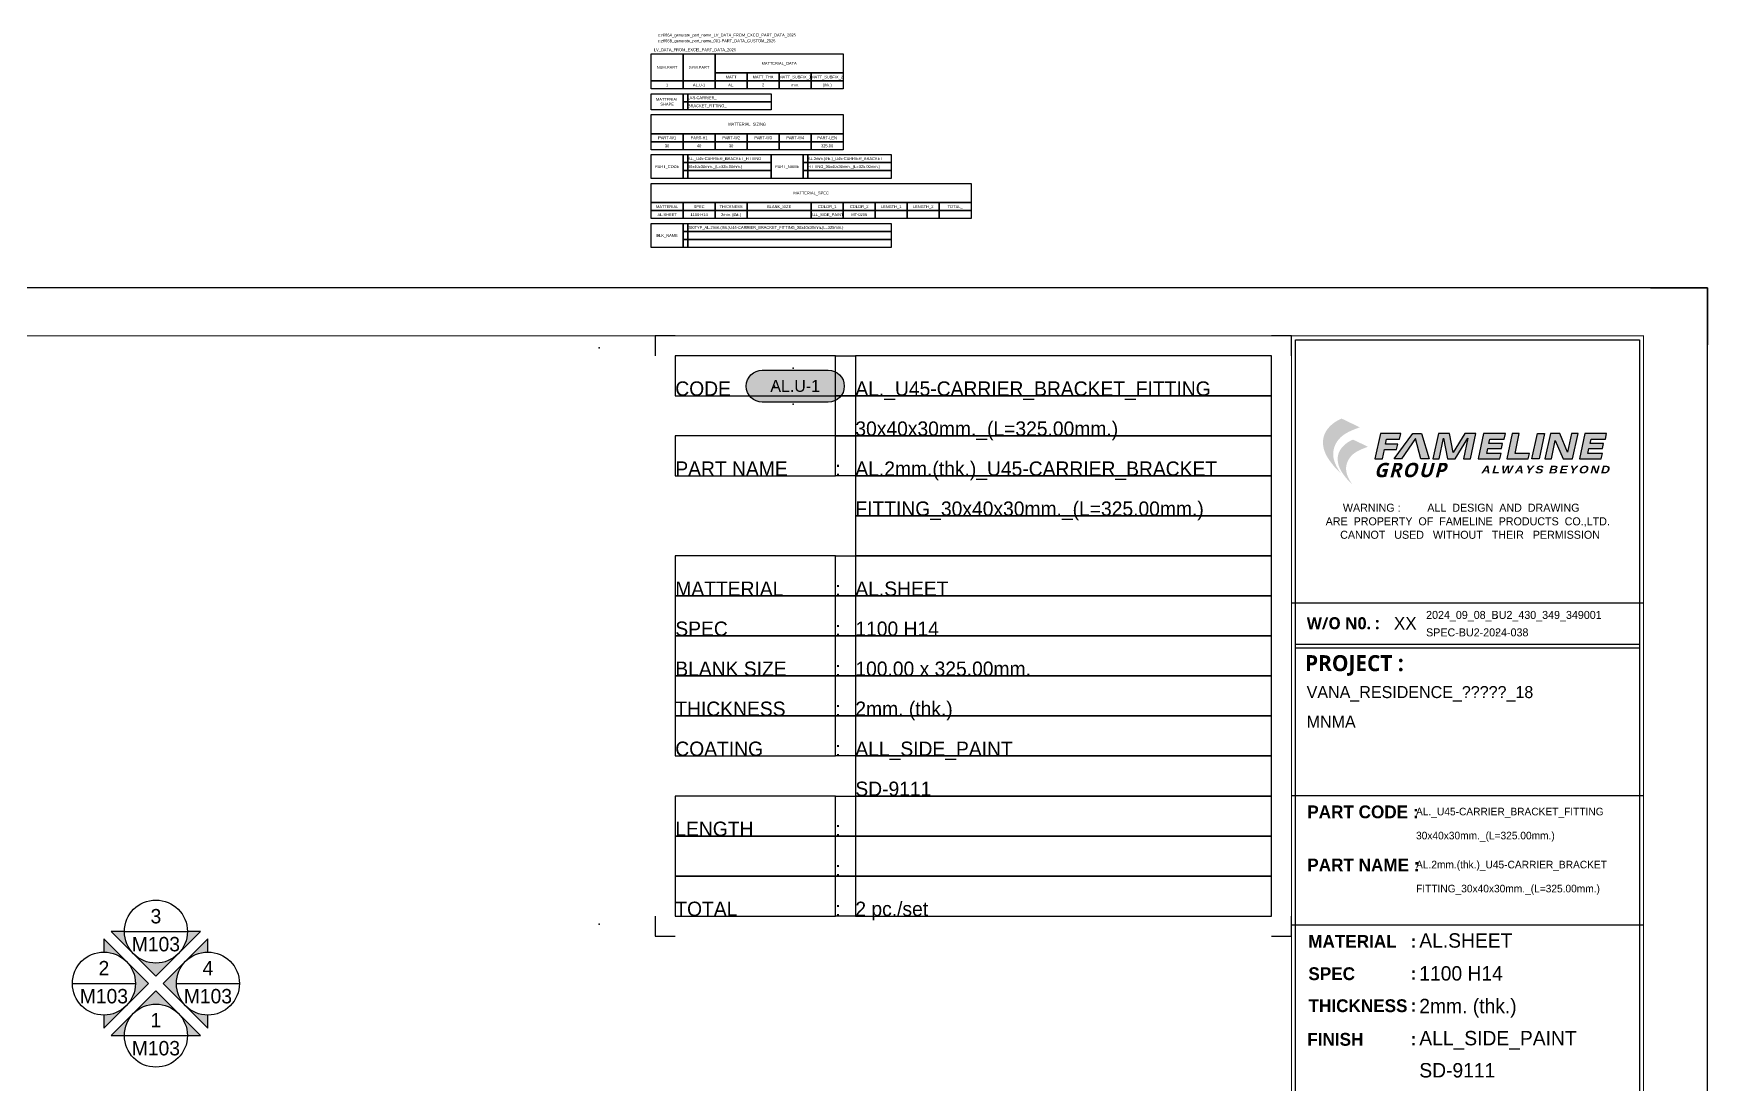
# Model space of a CAD drawing. Header units: millimetres. Extents: x -244126 to 368105, y -173968 to 259060.
# Drawn here: x 12946 to 13992, y 58725 to 59382 of the extents above; entities that cross this region are included whole.
import ezdxf
from ezdxf.enums import TextEntityAlignment as Align

# ---------------------------------------------------------------- set-up
doc = ezdxf.new("R2010")
doc.units = ezdxf.units.MM
doc.header["$MEASUREMENT"] = 0
for name, pattern in [('005_GG_TA_LINE', [13.75, 5, -1.25, 1.25, -1.25, 5]), ('BORDER2', [22.225, 6.35, -3.175, 6.35, -3.175, 0, -3.175]), ('TA_GL_000.00010', [0.000275, 0.0001, -2.5e-05, 2.5e-05, -2.5e-05, 0.0001])]:
    doc.linetypes.add(name, pattern=pattern)
for name, color, linetype in [('000 - H A T C H', 8, 'Continuous'), ('000 - L I N E 0.1', 1, 'Continuous'), ('000 - SYMBOL CON', 1, 'Continuous'), ('000 - T E X T', 4, 'Continuous'), ('000 - TITLEBLOCK', 4, 'Continuous'), ('002 - STRUCTURAL STEEL', 4, 'Continuous'), ('A04_TUBE SERIES', 7, 'Continuous'), ('T E X T', 4, 'Continuous')]:
    doc.layers.add(name, color=color, linetype=linetype)
doc.styles.add('Cetury Gothic', font='GOTHIC.TTF')
doc.styles.add('MtXpl_BrowalliaUPC', font='BrowalliaUPC.ttf')
doc.styles.add('MtXpl_Century_Gothic', font='GOTHICB.TTF')
doc.styles.add('MtXpl_Malgun_Gothic', font='malgunbd.ttf')
doc.styles.add('TA', font='Cordia New.ttf', dxfattribs={"height": 4.5})

# ---------------------------------------------------------------- blocks, each defined once
blk = doc.blocks.new('A$C829836ee')
for p in [(0, 3), (0, -3)]:
    blk.add_point(p)
blk = doc.blocks.new('*U4955')
at = {"layer": '000 - H A T C H'}
h = blk.add_hatch(color=250, dxfattribs=at)
h.dxf.hatch_style = 1
edge = h.paths.add_edge_path()
edge.add_arc((10.87, -3.8), 2, 90, 270, ccw=False)
edge.add_line((10.87, -1.8), (19.12, -1.8))
edge.add_arc((19.12, -3.8), 2, -90, 90, ccw=False)
edge.add_line((19.12, -5.8), (10.87, -5.8))
at = {"layer": '000 - SYMBOL CON', "color": 2}
blk.add_lwpolyline([(10.87, -5.8, -1), (10.87, -1.8), (19.12, -1.8, -1), (19.12, -5.8)], format="xyb", close=True, dxfattribs=at)
at = {"layer": 'A04_TUBE SERIES', "color": 3}
blk.add_point((12.41, -3.8), dxfattribs=at)
at = {"layer": 'Defpoints', "color": 250}
for points in [[(0, 2.5), (-2.5, 2.5), (-2.5, 0)], [(77, 0), (77, 2.5), (74.5, 2.5)], [(-2.5, -70), (-2.5, -72.5), (0, -72.5)], [(74.5, -72.5), (77, -72.5), (77, -70)]]:
    blk.add_lwpolyline(points, dxfattribs=at)
for points in [[(0, -5), (20, -5), (20, 0), (0, 0)], [(20, 0), (22.5, 0), (22.5, -5), (20, -5)], [(22.5, -5), (74.5, -5), (74.5, 0), (22.5, 0)], [(20, -5), (22.5, -5), (22.5, -10), (20, -10)], [(22.5, -10), (74.5, -10), (74.5, -5), (22.5, -5)], [(0, -15), (20, -15), (20, -10), (0, -10)], [(20, -10), (22.5, -10), (22.5, -15), (20, -15)], [(22.5, -15), (74.5, -15), (74.5, -10), (22.5, -10)], [(22.5, -20), (74.5, -20), (74.5, -15), (22.5, -15)], [(22.5, -25), (74.5, -25), (74.5, -20), (22.5, -20)], [(0, -30), (20, -30), (20, -25), (0, -25)], [(20, -25), (22.5, -25), (22.5, -30), (20, -30)], [(22.5, -30), (74.5, -30), (74.5, -25), (22.5, -25)], [(0, -35), (20, -35), (20, -30), (0, -30)], [(20, -30), (22.5, -30), (22.5, -35), (20, -35)], [(22.5, -35), (74.5, -35), (74.5, -30), (22.5, -30)], [(0, -40), (20, -40), (20, -35), (0, -35)], [(20, -35), (22.5, -35), (22.5, -40), (20, -40)], [(22.5, -40), (74.5, -40), (74.5, -35), (22.5, -35)], [(0, -45), (20, -45), (20, -40), (0, -40)], [(20, -40), (22.5, -40), (22.5, -45), (20, -45)], [(22.5, -45), (74.5, -45), (74.5, -40), (22.5, -40)], [(0, -50), (20, -50), (20, -45), (0, -45)], [(20, -45), (22.5, -45), (22.5, -50), (20, -50)], [(22.5, -50), (74.5, -50), (74.5, -45), (22.5, -45)], [(22.5, -55), (74.5, -55), (74.5, -50), (22.5, -50)], [(0, -60), (20, -60), (20, -55), (0, -55)], [(20, -55), (22.5, -55), (22.5, -60), (20, -60)], [(22.5, -60), (74.5, -60), (74.5, -55), (22.5, -55)], [(0, -65), (20, -65), (20, -60), (0, -60)], [(20, -60), (22.5, -60), (22.5, -65), (20, -65)], [(22.5, -65), (74.5, -65), (74.5, -60), (22.5, -60)], [(0, -70), (20, -70), (20, -65), (0, -65)], [(20, -65), (22.5, -65), (22.5, -70), (20, -70)], [(22.5, -70), (74.5, -70), (74.5, -65), (22.5, -65)]]:
    blk.add_lwpolyline(points, close=True, dxfattribs=at)
at = {"xscale": 0.7454636594928784, "yscale": 0.7454636594928784, "zscale": 0.7454636594928784}
blk.add_blockref('A$C829836ee', (14.71, -3.8), dxfattribs=at)
at = {"layer": '000 - T E X T', "linetype": 'BORDER2', "style": 'TA'}
for s, p in [('CODE', (0, -5)), ('PART NAME', (0, -15)), (':', (20, -15)), ('MATTERIAL', (0, -30)), (':', (20, -30)), ('SPEC', (0, -35)), (':', (20, -35)), ('BLANK SIZE', (0, -40)), (':', (20, -40)), ('THICKNESS', (0, -45)), (':', (20, -45)), ('COATING', (0, -50)), (':', (20, -50)), ('LENGTH', (0, -60)), (':', (20, -60)), (':', (20, -65)), ('TOTAL', (0, -70)), (':', (20, -70))]:
    blk.add_text(s, height=1.8, dxfattribs=at).set_placement(p)
at = {"layer": '000 - T E X T', "style": 'TA', "flags": 1}
blk.add_attdef('BLK_NAME', (1.99, 0.93), '', height=1.8, dxfattribs=at)
at = {"layer": '000 - T E X T', "style": 'MtXpl_BrowalliaUPC'}
blk.add_attdef('NO.CODE', text='', height=1.49, dxfattribs=at).set_placement((14.98, -3.76), align=Align.MIDDLE_CENTER)
at = {"layer": '000 - T E X T', "style": 'TA'}
for tag, p in [('CODE_VALUE_1', (22.5, -5)), ('CODE_VALUE_2', (22.5, -10)), ('PART_NAME_VALUE_1', (22.5, -15)), ('PART_NAME_VALUE_2', (22.5, -20)), ('PART_NAME_VALUE_3', (22.5, -25)), ('MATTERIAL_VALUE_1', (22.5, -30)), ('SPEC_VALUE', (22.5, -35)), ('BLANK_SIZE_VALUE', (22.5, -40)), ('THICKNESS_VALUE', (22.5, -45)), ('COATING_VALUE_1', (22.5, -50)), ('COATING_VALUE_2', (22.5, -55)), ('LENGTH_VALUE_1', (22.5, -60)), ('LENGTH_VALUE_2', (22.5, -65)), ('TOTAL_VALUE', (22.5, -70))]:
    blk.add_attdef(tag, p, '', height=1.8, dxfattribs=at)
blk = doc.blocks.new('A$Cfd196da9')
at = {"color": 0, "linetype": 'ByBlock', "const_width": 0.1}
blk.add_lwpolyline([(-143.5, -98), (96.5, -98), (96.5, 99), (-143.5, 99)], close=True, dxfattribs=at)
blk = doc.blocks.new('NEW LOGO FAMELINE')
h = blk.add_hatch(color=3)
h.dxf.hatch_style = 1
h.set_gradient(color1=(51, 51, 51), color2=(132, 132, 132), tint=1, name='INVHEMISPHERICAL')
edge = h.paths.add_edge_path()
edge.add_spline(control_points=[(167, -151.3), (166.2, -150.2), (164.6, -148), (161.9, -143.2), (159.3, -137.4), (158.4, -130.6), (159.4, -124.4), (161.9, -118.6), (166.8, -112.3), (175.3, -106.8), (182.7, -104.2), (186.7, -102.7)], knot_values=[0, 0, 0, 0, 3.999368, 8.221458, 16.423435, 22.935826, 28.683381, 35.030362, 41.70231, 52.106571, 65.045306, 65.045306, 65.045306, 65.045306], degree=3, periodic=0)
edge.add_line((186.7, -102.7), (167.5, -93.5))
edge.add_spline(control_points=[(167.5, -93.5), (165.3, -94.5), (160.7, -96.8), (154.8, -101.7), (150.3, -107.6), (148, -114.3), (147.8, -121.1), (149.6, -128.8), (153.3, -135.6), (157.9, -141.6), (162.1, -146.7), (165.3, -149.7), (167, -151.3)], knot_values=[0, 0, 0, 0, 7.114643, 15.455222, 22.761373, 29.246418, 36.248595, 42.954952, 52.716962, 59.173886, 65.493194, 72.469008, 72.469008, 72.469008, 72.469008], degree=3, periodic=0)
edge = h.paths.add_edge_path(flags=16)
edge.add_spline(control_points=[(174.4, -106.3), (174.1, -106.2), (172.5, -105.6), (168.6, -105.4), (162.7, -105.8), (156.2, -106.9), (152.6, -109.1), (151, -110.1)], knot_values=[0, 0, 0, 0, 1.056476, 5.025479, 11.599149, 18.811417, 24.352285, 24.352285, 24.352285, 24.352285], degree=3, periodic=0)
edge.add_spline(control_points=[(151, -110.1), (151.1, -109.8), (151.2, -109.5), (151.8, -108.3), (152.4, -107.3), (153.9, -105.1), (154.9, -104), (157.1, -101.7), (158.4, -100.5), (160.4, -99), (161.1, -98.5), (162.6, -97.6), (163.3, -97.1), (164.9, -96.2), (165.8, -95.8), (167, -95.2), (167.2, -95.1), (167.5, -95)], knot_values=[0.636744, 0.636744, 0.636744, 0.636744, 1.528083, 1.528083, 5.150301, 5.150301, 9.845601, 9.845601, 15.15015, 15.15015, 17.802424, 17.802424, 20.454698, 20.454698, 23.491903, 23.491903, 24.373762, 24.373762, 24.373762, 24.373762], degree=3, periodic=0)
edge.add_line((167.5, -95), (183.3, -102.6))
edge.add_spline(control_points=[(183.3, -102.6), (182.4, -102.9), (181.5, -103.2), (178.6, -104.4), (176.5, -105.2), (174.4, -106.3)], knot_values=[3.151221, 3.151221, 3.151221, 3.151221, 5.963358, 5.963358, 12.618488, 12.618488, 12.618488, 12.618488], degree=3, periodic=0)
h = blk.add_hatch(color=253)
h.dxf.hatch_style = 1
edge = h.paths.add_edge_path()
edge.add_spline(control_points=[(167.5, -95), (167.2, -95.1), (167, -95.2), (165.8, -95.8), (164.9, -96.2), (163.3, -97.1), (162.6, -97.6), (161.1, -98.5), (160.4, -99), (158.4, -100.5), (157.1, -101.7), (154.9, -104), (153.9, -105.1), (152.4, -107.3), (151.8, -108.3), (151.2, -109.5), (151.1, -109.8), (151, -110.1)], knot_values=[0.636744, 0.636744, 0.636744, 0.636744, 1.518603, 1.518603, 4.555808, 4.555808, 7.208082, 7.208082, 9.860357, 9.860357, 15.164905, 15.164905, 19.860205, 19.860205, 23.482423, 23.482423, 24.373762, 24.373762, 24.373762, 24.373762], degree=3, periodic=0)
edge.add_spline(control_points=[(151, -110.1), (152.6, -109.1), (156.2, -106.9), (162.7, -105.8), (168.6, -105.4), (172.5, -105.6), (174.1, -106.2), (174.4, -106.3)], knot_values=[0, 0, 0, 0, 5.540868, 12.753135, 19.326806, 23.295809, 24.352285, 24.352285, 24.352285, 24.352285], degree=3, periodic=0)
edge.add_spline(control_points=[(174.4, -106.3), (176.5, -105.2), (178.6, -104.4), (181.5, -103.2), (182.4, -102.9), (183.3, -102.6)], knot_values=[3.151221, 3.151221, 3.151221, 3.151221, 9.806351, 9.806351, 12.618488, 12.618488, 12.618488, 12.618488], degree=3, periodic=0)
edge.add_line((183.3, -102.6), (167.5, -95))
edge = h.paths.add_edge_path()
edge.add_spline(control_points=[(179.5, -116.8), (179.3, -116.9), (179.1, -117), (178.1, -117.4), (177.4, -117.8), (176, -118.5), (175.4, -118.9), (174.3, -119.6), (173.7, -120), (172, -121.3), (171, -122.3), (169.1, -124.2), (168.3, -125.1), (167.1, -126.9), (166.6, -127.7), (166.1, -128.8), (166, -129), (165.9, -129.2)], knot_values=[0.636744, 0.636744, 0.636744, 0.636744, 1.518603, 1.518603, 4.555808, 4.555808, 7.208082, 7.208082, 9.860357, 9.860357, 15.164905, 15.164905, 19.860205, 19.860205, 23.482423, 23.482423, 24.373762, 24.373762, 24.373762, 24.373762], degree=3, periodic=0)
edge.add_spline(control_points=[(165.9, -129.2), (166.3, -129), (166.6, -128.7), (167, -128.5)], knot_values=[0, 0, 0, 0, 1.522018, 1.522018, 1.522018, 1.522018], degree=3, periodic=0)
edge.add_spline(control_points=[(167, -128.5), (167.7, -128.1), (168.5, -127.7), (169.2, -127.3)], knot_values=[1.522018, 1.522018, 1.522018, 1.522018, 4.566053, 4.566053, 4.566053, 4.566053], degree=3, periodic=0)
edge.add_spline(control_points=[(169.2, -127.3), (169.5, -127.2), (170.2, -126.9), (171, -126.6), (171.6, -126.5)], knot_values=[4.566053, 4.566053, 4.566053, 4.566053, 5.540868, 7.610089, 7.610089, 7.610089, 7.610089], degree=3, periodic=0)
edge.add_spline(control_points=[(171.6, -126.5), (172.4, -126.3), (173.2, -126.1), (174, -126)], knot_values=[7.610089, 7.610089, 7.610089, 7.610089, 10.654125, 10.654125, 10.654125, 10.654125], degree=3, periodic=0)
edge.add_spline(control_points=[(174, -126), (174.6, -125.9), (175.8, -125.7), (177.1, -125.6), (177.8, -125.5)], knot_values=[10.654125, 10.654125, 10.654125, 10.654125, 12.753135, 15.220178, 15.220178, 15.220178, 15.220178], degree=3, periodic=0)
edge.add_spline(control_points=[(177.8, -125.5), (178.9, -125.5), (180.1, -125.4), (181.4, -125.4), (181.5, -125.4)], knot_values=[15.220178, 15.220178, 15.220178, 15.220178, 19.326806, 19.786231, 19.786231, 19.786231, 19.786231], degree=3, periodic=0)
edge.add_spline(control_points=[(181.5, -125.4), (182.1, -125.5), (182.8, -125.5), (183.4, -125.6)], knot_values=[19.786231, 19.786231, 19.786231, 19.786231, 22.069258, 22.069258, 22.069258, 22.069258], degree=3, periodic=0)
edge.add_spline(control_points=[(183.4, -125.6), (183.7, -125.6), (184.1, -125.7), (184.5, -125.8), (184.6, -125.9)], knot_values=[22.069258, 22.069258, 22.069258, 22.069258, 23.295809, 23.591276, 23.591276, 23.591276, 23.591276], degree=3, periodic=0)
edge.add_spline(control_points=[(184.6, -125.9), (184.8, -125.9), (185, -126), (185.2, -126.1)], knot_values=[23.591276, 23.591276, 23.591276, 23.591276, 24.352285, 24.352285, 24.352285, 24.352285], degree=3, periodic=0)
edge.add_spline(control_points=[(185.2, -126.1), (186.9, -125.2), (188.6, -124.5), (191, -123.5), (191.8, -123.3), (192.5, -123)], knot_values=[3.151221, 3.151221, 3.151221, 3.151221, 9.806351, 9.806351, 12.618488, 12.618488, 12.618488, 12.618488], degree=3, periodic=0)
edge.add_line((192.5, -123), (179.5, -116.8))
h = blk.add_hatch(color=3)
h.dxf.hatch_style = 1
h.set_gradient(color1=(51, 51, 51), color2=(132, 132, 132), tint=1, name='INVHEMISPHERICAL')
edge = h.paths.add_edge_path()
edge.add_spline(control_points=[(179.1, -163.1), (178.5, -162.2), (177.2, -160.4), (174.9, -156.5), (172.8, -151.7), (172, -146), (172.8, -140.9), (174.9, -136.2), (178.9, -131), (185.9, -126.5), (192, -124.3), (195.3, -123.1)], knot_values=[0, 0, 0, 0, 3.28902, 6.761203, 13.506384, 18.862075, 23.588778, 28.808439, 34.295348, 42.851654, 53.492273, 53.492273, 53.492273, 53.492273], degree=3, periodic=0)
edge.add_line((195.3, -123.1), (179.5, -115.6))
edge.add_spline(control_points=[(179.5, -115.6), (177.7, -116.4), (173.9, -118.3), (169.1, -122.3), (165.3, -127.2), (163.4, -132.7), (163.3, -138.3), (164.8, -144.6), (167.9, -150.2), (171.6, -155.1), (175.1, -159.3), (177.7, -161.8), (179.1, -163.1)], knot_values=[0, 0, 0, 0, 5.850974, 12.71014, 18.718608, 24.051811, 29.810295, 35.325501, 43.35363, 48.663707, 53.86061, 59.597414, 59.597414, 59.597414, 59.597414], degree=3, periodic=0)
edge = h.paths.add_edge_path(flags=16)
edge.add_spline(control_points=[(171.6, -126.5), (171, -126.6), (170.2, -126.9), (169.5, -127.2), (169.2, -127.3)], knot_values=[4.566053, 4.566053, 4.566053, 4.566053, 6.635274, 7.610089, 7.610089, 7.610089, 7.610089], degree=3, periodic=0)
edge.add_spline(control_points=[(169.2, -127.3), (168.5, -127.7), (167.7, -128.1), (167, -128.5)], knot_values=[1.522018, 1.522018, 1.522018, 1.522018, 4.566053, 4.566053, 4.566053, 4.566053], degree=3, periodic=0)
edge.add_spline(control_points=[(167, -128.5), (166.6, -128.7), (166.3, -129), (165.9, -129.2)], knot_values=[0, 0, 0, 0, 1.522018, 1.522018, 1.522018, 1.522018], degree=3, periodic=0)
edge.add_spline(control_points=[(165.9, -129.2), (166, -129), (166.1, -128.8), (166.6, -127.7), (167.1, -126.9), (168.3, -125.1), (169.1, -124.2), (171, -122.3), (172, -121.3), (173.7, -120), (174.3, -119.6), (175.4, -118.9), (176, -118.5), (177.4, -117.8), (178.1, -117.4), (179.1, -117), (179.3, -116.9), (179.5, -116.8)], knot_values=[0.636744, 0.636744, 0.636744, 0.636744, 1.528083, 1.528083, 5.150301, 5.150301, 9.845601, 9.845601, 15.15015, 15.15015, 17.802424, 17.802424, 20.454698, 20.454698, 23.491903, 23.491903, 24.373762, 24.373762, 24.373762, 24.373762], degree=3, periodic=0)
edge.add_line((179.5, -116.8), (192.5, -123))
edge.add_spline(control_points=[(192.5, -123), (191.8, -123.3), (191, -123.5), (188.6, -124.5), (186.9, -125.2), (185.2, -126.1)], knot_values=[3.151221, 3.151221, 3.151221, 3.151221, 5.963358, 5.963358, 12.618488, 12.618488, 12.618488, 12.618488], degree=3, periodic=0)
edge.add_spline(control_points=[(185.2, -126.1), (185, -126), (184.8, -125.9), (184.6, -125.9)], knot_values=[23.591276, 23.591276, 23.591276, 23.591276, 24.352285, 24.352285, 24.352285, 24.352285], degree=3, periodic=0)
edge.add_spline(control_points=[(184.6, -125.9), (184.5, -125.8), (184.1, -125.7), (183.7, -125.6), (183.4, -125.6)], knot_values=[22.069258, 22.069258, 22.069258, 22.069258, 22.364725, 23.591276, 23.591276, 23.591276, 23.591276], degree=3, periodic=0)
edge.add_spline(control_points=[(183.4, -125.6), (182.8, -125.5), (182.1, -125.5), (181.5, -125.4)], knot_values=[19.786231, 19.786231, 19.786231, 19.786231, 22.069258, 22.069258, 22.069258, 22.069258], degree=3, periodic=0)
edge.add_spline(control_points=[(181.5, -125.4), (181.4, -125.4), (180.1, -125.4), (178.9, -125.5), (177.8, -125.5)], knot_values=[15.220178, 15.220178, 15.220178, 15.220178, 15.679604, 19.786231, 19.786231, 19.786231, 19.786231], degree=3, periodic=0)
edge.add_spline(control_points=[(177.8, -125.5), (177.1, -125.6), (175.8, -125.7), (174.6, -125.9), (174, -126)], knot_values=[10.654125, 10.654125, 10.654125, 10.654125, 13.121167, 15.220178, 15.220178, 15.220178, 15.220178], degree=3, periodic=0)
edge.add_spline(control_points=[(174, -126), (173.2, -126.1), (172.4, -126.3), (171.6, -126.5)], knot_values=[7.610089, 7.610089, 7.610089, 7.610089, 10.654125, 10.654125, 10.654125, 10.654125], degree=3, periodic=0)
blk = doc.blocks.new('*U1676')
h = blk.add_hatch(color=3)
h.dxf.hatch_style = 1
h.paths.add_polyline_path([(1277.2, 943.1), (1281.8, 943.1), (1283.1, 949), (1290.7, 949), (1291.4, 952.2), (1283.8, 952.2), (1284.5, 955.5), (1292.6, 955.5), (1293.3, 958.9), (1280.6, 958.9)])
h.paths.add_polyline_path([(1289.1, 943.1), (1293.7, 943.1), (1302.6, 955.9), (1305.9, 943.1), (1311.1, 943.1), (1306.2, 958.9), (1300.9, 958.9)])
h.paths.add_polyline_path([(1320.1, 956), (1322.6, 943.1), (1327.3, 943.1), (1335.3, 956), (1332.6, 943.1), (1336.8, 943.1), (1340.2, 958.9), (1333.4, 958.9), (1326, 947.1), (1323.8, 958.9), (1316.8, 958.9), (1313.4, 943.1), (1317.3, 943.1)])
h.paths.add_polyline_path([(1341.7, 943.1), (1355.3, 943.1), (1356, 946.5), (1347, 946.5), (1347.7, 949.6), (1356.2, 949.6), (1356.8, 952.7), (1348.3, 952.7), (1349, 955.5), (1358, 955.5), (1358.7, 958.9), (1345, 958.9)])
h.paths.add_polyline_path([(1359.6, 943.1), (1372.9, 943.1), (1373.7, 946.5), (1364.7, 946.5), (1367.4, 958.9), (1362.9, 958.9)])
h.paths.add_polyline_path([(1375.3, 943.1), (1379.8, 943.1), (1383.1, 958.9), (1378.7, 958.9)])
h.paths.add_polyline_path([(1383.4, 943.1), (1387.5, 943.1), (1389.9, 954.5), (1394.7, 943.1), (1400.7, 943.1), (1404.1, 958.9), (1400.1, 958.9), (1397.6, 947.3), (1392.8, 958.9), (1386.8, 958.9)])
h.paths.add_polyline_path([(1404.9, 943.1), (1418.6, 943.1), (1419.3, 946.5), (1410.3, 946.5), (1410.9, 949.6), (1419.4, 949.6), (1420.1, 952.7), (1411.6, 952.7), (1412.2, 955.5), (1421.2, 955.5), (1421.9, 958.9), (1408.3, 958.9)])
at = {"color": 3, "linetype": 'Continuous'}
for p, q in [((1225, 853.2), (1445, 853.2)), ((1225, 732.9), (1445, 732.9)), ((1445, 651.8), (1225, 651.8)), ((1445, 651.8), (1225, 651.8))]:
    blk.add_line(p, q, dxfattribs=at)
at = {"color": 3}
for points in [[(1293.3, 958.9), (1280.6, 958.9), (1277.2, 943.1), (1281.8, 943.1), (1283.1, 949), (1290.7, 949), (1291.4, 952.2), (1283.8, 952.2), (1284.5, 955.5), (1292.6, 955.5), (1293.3, 958.9)], [(1289.1, 943.1), (1300.9, 958.9), (1306.2, 958.9), (1311.1, 943.1), (1305.9, 943.1), (1302.6, 955.9), (1293.7, 943.1), (1289.1, 943.1)], [(1313.4, 943.1), (1317.3, 943.1), (1320.1, 956), (1322.6, 943.1), (1327.3, 943.1), (1335.3, 956), (1332.6, 943.1), (1336.8, 943.1), (1340.2, 958.9), (1333.4, 958.9), (1326, 947.1), (1323.8, 958.9), (1316.8, 958.9), (1313.4, 943.1)], [(1367.4, 958.9), (1362.9, 958.9), (1359.6, 943.1), (1372.9, 943.1), (1373.7, 946.5), (1364.7, 946.5), (1367.4, 958.9)], [(1378.7, 958.9), (1383.1, 958.9), (1379.8, 943.1), (1375.3, 943.1), (1378.7, 958.9)], [(1383.4, 943.1), (1387.5, 943.1), (1389.9, 954.5), (1394.7, 943.1), (1400.7, 943.1), (1404.1, 958.9), (1400.1, 958.9), (1397.6, 947.3), (1392.8, 958.9), (1386.8, 958.9), (1383.4, 943.1)]]:
    blk.add_lwpolyline(points, dxfattribs=at)
for points in [[(1349, 955.5), (1358, 955.5), (1358.7, 958.9), (1345, 958.9), (1341.7, 943.1), (1355.3, 943.1), (1356, 946.5), (1347, 946.5), (1347.7, 949.6), (1356.2, 949.6), (1356.8, 952.7), (1348.3, 952.7)], [(1412.2, 955.5), (1421.2, 955.5), (1421.9, 958.9), (1408.3, 958.9), (1404.9, 943.1), (1418.6, 943.1), (1419.3, 946.5), (1410.3, 946.5), (1410.9, 949.6), (1419.4, 949.6), (1420.1, 952.7), (1411.6, 952.7)]]:
    blk.add_lwpolyline(points, close=True, dxfattribs=at)
at = {"color": 3, "linetype": 'Continuous'}
blk.add_lwpolyline([(1442.5, 827.4), (1442.5, 824.9), (1227.5, 824.9), (1227.5, 827.4)], close=True, dxfattribs=at)
for p in [(792.5, 1012.5), (1353.3, 844), (1353.3, 834.7), (792.5, 652.5)]:
    blk.add_point(p)
at = {"layer": '000 - L I N E 0.1', "color": 21, "linetype": 'Continuous'}
blk.add_lwpolyline([(1449.4, 1050), (1485, 1050), (1485, 1014.4)], dxfattribs=at)
at = {"layer": '000 - T E X T', "color": 3, "const_width": 0.5}
blk.add_lwpolyline([(1445, 35), (1225, 35), (1225, 1020), (1445, 1020)], close=True, dxfattribs=at)
at = {"layer": '000 - T E X T', "color": 3}
blk.add_lwpolyline([(1442.5, 37.5), (1227.5, 37.5), (1227.5, 1017.5), (1442.5, 1017.5)], close=True, dxfattribs=at)
at = {"layer": '000 - TITLEBLOCK', "color": 250}
blk.add_lwpolyline([(0, 0), (1485, 0), (1485, 1050), (0, 1050)], close=True, dxfattribs=at)
at = {"color": 3, "xscale": 0.594778572591873, "yscale": 0.594778572591873, "zscale": 0.594778572591873}
blk.add_blockref('NEW LOGO FAMELINE', (1156.7, 1023.9), dxfattribs=at)
at = {"layer": '000 - T E X T', "color": 3, "xscale": 5, "yscale": 5, "zscale": 5}
blk.add_blockref('A$Cfd196da9', (742.5, 525), dxfattribs=at)
at = {"color": 2, "attachment_point": 1, "style": 'Cetury Gothic'}
for s, width, insert, char_height in [('{\\f@Meiryo UI|b1|i1|c0|p34;\\T1.1;GROUP}', 56.298, (1276.6, 940.6), 8.922), ('{\\fArial Black|b0|i1|c0|p34;\\T1.2;ALWAYS BEYOND}', 91.267, (1343.4, 938.8), 4.758)]:
    blk.add_mtext_dynamic_manual_height_columns(s, width=width, gutter_width=14.9, heights=[0], dxfattribs=dict(at, insert=insert, char_height=char_height))
at = {"color": 4, "style": 'TA'}
blk.add_attdef('PAPER_SIZE', text='', height=6.25, dxfattribs=at).set_placement((1421.5, 24.9), align=Align.MIDDLE_RIGHT)
blk.add_attdef('SCALE_SIZE', text='', height=6.25, dxfattribs=at).set_placement((1433.8, 25.1), align=Align.MIDDLE_LEFT)
at = {"layer": '000 - T E X T', "color": 250, "style": 'TA'}
for tag, height, p in [('SUPERLINK', 5, (43.2, 1039.4)), ('NAMEFILE', 5, (43.2, 1029.4)), ('SC', 100, (8.4, 938))]:
    blk.add_attdef(tag, text='', height=height, dxfattribs=at).set_placement(p, align=Align.MIDDLE_LEFT)
at = {"layer": '000 - T E X T', "color": 4, "style": 'TA'}
for tag, height, p in [('NAME_JOB_1', 5, (1309.2, 845.6)), ('NAME_JOB_2', 5, (1309.2, 834.7)), ('NAME_PROJECT_1', 7.5, (1234.5, 797.4)), ('NAME_PROJECT_2', 7.5, (1234.5, 778.9)), ('NAME_PROJECT_3', 7.5, (1234.5, 760.4)), ('CODE_VALUE_1', 4.75, (1302.9, 722.8)), ('CODE_VALUE_2', 4.75, (1302.9, 707.8)), ('PART_NAME_VALUE_1', 4.75, (1302.9, 689.7)), ('PART_NAME_VALUE_2', 4.75, (1302.9, 674.7)), ('PART_NAME_VALUE_3', 4.75, (1302.9, 659.7)), ('MATTERIAL_VALUE_1', 9, (1304.9, 642.3)), ('SPEC_VALUE', 9, (1304.9, 621.7)), ('THICKNESS_VALUE', 9, (1304.9, 601.3)), ('COATING_VALUE_1', 9, (1304.9, 581.3)), ('COATING_VALUE_2', 9, (1304.9, 561.2)), ('NAME_TITLE_1', 6, (1236.3, 194)), ('NAME_TITLE_2', 6, (1236.3, 177.4)), ('NAME_TITLE_3', 6, (1236.3, 160.7)), ('DRAWING_NO1', 6, (1236.5, 82.3)), ('DRAWING_NO2', 6, (1236.5, 62.3))]:
    blk.add_attdef(tag, text='', height=height, dxfattribs=at).set_placement(p, align=Align.MIDDLE_LEFT)
for tag, p in [('NAME_DAFT', (1383.5, 340.5)), ('NAME_CHECKED', (1383.5, 306.5)), ('NAME_DESIGNER', (1383.5, 273)), ('NAME_DESIGN_MGR', (1383.5, 237.8))]:
    blk.add_attdef(tag, text='', height=9, dxfattribs=at).set_placement(p, align=Align.MIDDLE_CENTER)
for tag, p, height in [('REV', (1383.8, 125.6), 9.38), ('NAME_REMARK', (138.2, 43.3), 10)]:
    blk.add_attdef(tag, p, '', height=height, dxfattribs=at)
at = {"layer": '000 - T E X T', "color": 4, "style": 'Cetury Gothic'}
for tag, p in [('SHEET_NO.', (1403.9, 85)), ('TOTAL_SHEET_NO.', (1402.4, 44.1))]:
    blk.add_attdef(tag, text='', height=9, dxfattribs=at).set_placement(p, align=Align.CENTER)
at = {"layer": 'T E X T', "color": 4, "linetype": '005_GG_TA_LINE'}
for s, height, style, p in [(' WARNING :         ALL  DESIGN  AND  DRAWING', 5, 'Cetury Gothic', (1255.3, 910.1)), ('ARE  PROPERTY  OF  FAMELINE  PRODUCTS  CO.,LTD.', 5, 'Cetury Gothic', (1246.4, 901.6)), (' CANNOT   USED   WITHOUT   THEIR   PERMISSION', 5, 'Cetury Gothic', (1253.6, 893.2)), ('W/O N0. :', 7.5, 'MtXpl_Malgun_Gothic', (1234.6, 836.7)), ('XX', 8, 'Cetury Gothic', (1289, 836.4)), ('PROJECT :', 10, 'MtXpl_Malgun_Gothic', (1233.5, 810.5)), ('PART CODE :', 8, 'MtXpl_Century_Gothic', (1234.9, 718.6)), ('PART NAME :', 8, 'MtXpl_Century_Gothic', (1234.9, 685.4)), ('MATERIAL', 8, 'MtXpl_Century_Gothic', (1235.5, 637.7)), (':', 8, 'MtXpl_Century_Gothic', (1299.5, 637.7)), ('SPEC', 8, 'MtXpl_Century_Gothic', (1235.6, 617.5)), (':', 8, 'MtXpl_Century_Gothic', (1299.5, 617.7)), ('THICKNESS', 8, 'MtXpl_Century_Gothic', (1235.7, 597.5)), (':', 8, 'MtXpl_Century_Gothic', (1299.5, 597.7)), ('FINISH', 8, 'MtXpl_Century_Gothic', (1234.9, 576.5)), (':', 8, 'MtXpl_Century_Gothic', (1299.5, 576.7))]:
    blk.add_text(s, height=height, dxfattribs=dict(at, style=style)).set_placement(p)
blk = doc.blocks.new('A$C2FD3211E')
h = blk.add_hatch(color=2)
h.paths.add_polyline_path([(2.01, 7.26, -0.198912), (2.84, 5.25), (4.02, 5.25)])
h.paths.add_polyline_path([(-2.01, 7.26), (-4.02, 5.25), (-2.84, 5.25, -0.198912)])
h.paths.add_polyline_path([(0, 9.27), (-2.01, 7.26, -0.198912), (0, 8.09, -0.198912), (2.01, 7.26)])
at = {"color": 2}
blk.add_lwpolyline([(2.84, 5.25), (4.02, 5.25), (0, 9.27), (-4.02, 5.25), (-2.84, 5.25)], dxfattribs=at)
blk = doc.blocks.new('A$C66cdf1b7')
at = {"color": 2}
for p, q in [((-3.94, 6.5), (3.94, 6.5)), ((-10.44, 0), (-2.56, 0)), ((2.56, 0), (10.44, 0)), ((-3.94, -6.5), (3.94, -6.5))]:
    blk.add_line(p, q, dxfattribs=at)
for centre in [(0, 6.5), (0, 6.5), (-6.5, 0), (-6.5, 0), (6.5, 0), (6.5, 0), (0, -6.5), (0, -6.5)]:
    blk.add_circle(centre, 3.94, dxfattribs=at)
at = {"color": 3, "xscale": 1.387206065883648, "yscale": 1.387206065883648, "zscale": 1.387206065883648}
for p, rotation in [((0, 13.78), 180), ((-13.78, 0), 270), ((13.78, 0), 89.99999999999997)]:
    blk.add_blockref('A$C2FD3211E', p, dxfattribs=dict(at, rotation=rotation))
blk.add_blockref('A$C2FD3211E', (0, -13.78), dxfattribs=at)
at = {"color": 0, "style": 'Cetury Gothic'}
for tag, p in [('ELE3', (0, 8.42)), ('ELE3_DRAWING', (0, 4.93)), ('ELE2', (-6.5, 1.93)), ('ELE4', (6.5, 1.93)), ('ELE2_DRAWING', (-6.5, -1.57)), ('ELE4_DRAWING', (6.5, -1.57)), ('ELE1', (0, -4.57)), ('ELE1_DRAWING', (0, -8.07))]:
    blk.add_attdef(tag, text='', height=1.8, dxfattribs=at).set_placement(p, align=Align.MIDDLE_CENTER)
blk = doc.blocks.new('*U3044')
at = {"layer": '002 - STRUCTURAL STEEL', "color": 0, "linetype": 'ByBlock'}
blk.add_lwpolyline([(0, 17), (20, 17), (20, 0), (0, 0)], close=True, dxfattribs=at)
blk = doc.blocks.new('*U4914')
at = {"layer": '002 - STRUCTURAL STEEL', "color": 0, "linetype": 'ByBlock'}
blk.add_lwpolyline([(0, 5), (20, 5), (20, 0), (0, 0)], close=True, dxfattribs=at)
blk = doc.blocks.new('*U72')
at = {"layer": '002 - STRUCTURAL STEEL', "color": 0, "linetype": 'ByBlock'}
blk.add_lwpolyline([(0, 12), (80, 12), (80, 0), (0, 0)], close=True, dxfattribs=at)
blk = doc.blocks.new('*U70')
at = {"layer": '002 - STRUCTURAL STEEL', "color": 0, "linetype": 'ByBlock'}
blk.add_lwpolyline([(0, 10), (20, 10), (20, 0), (0, 0)], close=True, dxfattribs=at)
blk = doc.blocks.new('*U71')
at = {"layer": '002 - STRUCTURAL STEEL', "color": 0, "linetype": 'ByBlock'}
blk.add_lwpolyline([(0, 12), (120, 12), (120, 0), (0, 0)], close=True, dxfattribs=at)
blk = doc.blocks.new('*U73')
at = {"layer": '002 - STRUCTURAL STEEL', "color": 0, "linetype": 'ByBlock'}
blk.add_lwpolyline([(0, 15), (20, 15), (20, 0), (0, 0)], close=True, dxfattribs=at)
blk = doc.blocks.new('*U68')
at = {"layer": '002 - STRUCTURAL STEEL', "color": 0, "linetype": 'ByBlock'}
blk.add_lwpolyline([(0, 5), (52, 5), (52, 0), (0, 0)], close=True, dxfattribs=at)
blk = doc.blocks.new('*U69')
at = {"layer": '002 - STRUCTURAL STEEL', "color": 0, "linetype": 'ByBlock'}
blk.add_lwpolyline([(0, 5), (3, 5), (3, 0), (0, 0)], close=True, dxfattribs=at)
blk = doc.blocks.new('*U74')
at = {"layer": '002 - STRUCTURAL STEEL', "color": 0, "linetype": 'ByBlock'}
blk.add_lwpolyline([(0, 5), (127, 5), (127, 0), (0, 0)], close=True, dxfattribs=at)
blk = doc.blocks.new('*U175')
at = {"layer": '002 - STRUCTURAL STEEL', "color": 0, "linetype": 'ByBlock'}
blk.add_lwpolyline([(0, 12), (200, 12), (200, 0), (0, 0)], close=True, dxfattribs=at)
blk = doc.blocks.new('*U4913')
at = {"layer": '002 - STRUCTURAL STEEL', "color": 0, "linetype": 'ByBlock'}
blk.add_lwpolyline([(0, 5), (40, 5), (40, 0), (0, 0)], close=True, dxfattribs=at)
blk = doc.blocks.new('LV_DATA_FROM_EXCEl_PART_DATA_2025')
at = {"color": 0}
for name, p in [('*U3044', (0, -17)), ('*U3044', (20, -17)), ('*U72', (40, -12)), ('*U4914', (0, -22)), ('*U4914', (20, -22)), ('*U4914', (40, -17)), ('*U4914', (40, -22)), ('*U4914', (60, -17)), ('*U4914', (60, -22)), ('*U4914', (80, -17)), ('*U4914', (80, -22)), ('*U4914', (100, -17)), ('*U4914', (100, -22)), ('*U70', (0, -35)), ('*U69', (20, -30)), ('*U69', (20, -35)), ('*U68', (23, -30)), ('*U68', (23, -35)), ('*U71', (0, -50)), ('*U4914', (0, -55)), ('*U4914', (20, -55)), ('*U4914', (40, -55)), ('*U4914', (60, -55)), ('*U4914', (80, -55)), ('*U4914', (100, -55)), ('*U4914', (0, -60)), ('*U4914', (20, -60)), ('*U4914', (40, -60)), ('*U4914', (60, -60)), ('*U4914', (80, -60)), ('*U4914', (100, -60)), ('*U73', (0, -78)), ('*U69', (20, -68)), ('*U69', (20, -73)), ('*U69', (20, -78)), ('*U68', (23, -68)), ('*U68', (23, -73)), ('*U68', (23, -78)), ('*U73', (75, -78)), ('*U69', (95, -68)), ('*U69', (95, -73)), ('*U69', (95, -78)), ('*U68', (98, -68)), ('*U68', (98, -73)), ('*U68', (98, -78)), ('*U175', (0, -93)), ('*U4914', (0, -98)), ('*U4914', (20, -98)), ('*U4914', (40, -98)), ('*U4913', (60, -98)), ('*U4914', (100, -98)), ('*U4914', (120, -98)), ('*U4914', (140, -98)), ('*U4914', (160, -98)), ('*U4914', (180, -98)), ('*U4914', (0, -103)), ('*U4914', (20, -103)), ('*U4914', (40, -103)), ('*U4913', (60, -103)), ('*U4914', (100, -103)), ('*U4914', (120, -103)), ('*U4914', (140, -103)), ('*U4914', (160, -103)), ('*U4914', (180, -103)), ('*U73', (0, -121)), ('*U69', (20, -111)), ('*U69', (20, -116)), ('*U74', (23, -111)), ('*U74', (23, -116)), ('*U69', (20, -121)), ('*U74', (23, -121))]:
    blk.add_blockref(name, p, dxfattribs=at)
at = {"color": 0, "style": 'TA'}
for s, p in [('NUM.PART', (10, -8.5)), ('SYM.PART', (30, -8.5)), ('MATTERIAL_DATA', (80, -6)), ('MATT', (50, -14.5)), ('MATT_THK', (70, -14.5)), ('MATT_SUBFIX_1', (90, -14.5)), ('MATT_SUBFIX_2', (110, -14.5)), ('MATTERIAL', (10, -28.5)), ('SHAPE', (10, -31.5)), ('PART-W1', (10, -52.5)), ('PART-H1', (30, -52.5)), ('PART-W2', (50, -52.5)), ('MATTERIAL_SIZING', (60, -44)), ('PART-W3', (70, -52.5)), ('PART-W4', (90, -52.5)), ('PART-LEN', (110, -52.5)), ('PART_CODE', (10, -70.5)), ('PART_NAME', (85, -70.5)), ('MATTERIAL_SPEC', (100, -87)), ('MATTERIAL', (10, -95.5)), ('SPEC', (30, -95.5)), ('THICKNESS', (50, -95.5)), ('BLANK_SIZE', (80, -95.5)), ('COLOR_1', (110, -95.5)), ('COLOR_2', (130, -95.5)), ('LENGTH_1', (150, -95.5)), ('LENGTH_2', (170, -95.5)), ('TOTAL_', (190, -95.5)), ('BLK_NAME', (10, -113.5))]:
    blk.add_text(s, height=1.8, dxfattribs=at).set_placement(p, align=Align.MIDDLE_CENTER)
at = {"color": 3, "char_height": 1.8, "attachment_point": 1, "style": 'TA'}
for s, insert, width in [('c:z666A_generate_part_name_LV_DATA_FROM_EXCEl_PART_DATA_2025', (4.2, 12.6), 88.691), ('LV_DATA_FROM_EXCEl_PART_DATA_2025', (1.7, 3.4), 51.735), ('c:z666B_generate_part_name_001-PART_DATA_CUSTOM_2025', (4.2, 9), 76.371)]:
    blk.add_mtext(s, dxfattribs=dict(at, insert=insert, width=width))
at = {"color": 0, "style": 'TA'}
for tag, p in [('NUM.PART_VALUE', (10, -19.5)), ('NO.CODE', (30, -19.5)), ('MATT_VALUE', (50, -19.5)), ('MATT_THK_VALUE', (70, -19.5)), ('MATT_SUBFIX_1_VALUE', (90, -19.5)), ('MATT_SUBFIX_2_VALUE', (110, -19.5)), ('PART-W1_VALUE', (10, -57.5)), ('PART-H1_VALUE', (30, -57.5)), ('PART-W2_VALUE', (50, -57.5)), ('PART-W3_VALUE', (70, -57.5)), ('PART-W4_VALUE', (90, -57.5)), ('PART-LEN_VALUE', (110, -57.5))]:
    blk.add_attdef(tag, text='', height=1.8, dxfattribs=at).set_placement(p, align=Align.MIDDLE_CENTER)
for tag, p in [('MATTERIAL_SHPAE_VALUE_1', (23, -27.5)), ('MATTERIAL_SHPAE_VALUE_2', (23, -32.5)), ('CODE_VALUE_1', (23, -65.5)), ('CODE_VALUE_2', (23, -70.5)), ('PART_NAME_VALUE_1', (98, -65.5)), ('PART_NAME_VALUE_2', (98, -70.5)), ('PART_NAME_VALUE_3', (98, -75.5)), ('BLK_NAME_VAL_VALUE', (23, -108.5))]:
    blk.add_attdef(tag, text='', height=1.8, dxfattribs=at).set_placement(p, align=Align.MIDDLE_LEFT)
at = {"style": 'TA'}
for tag, p in [('MATTERIAL_VALUE_1', (10, -100.5)), ('SPEC_VALUE', (30, -100.5)), ('THICKNESS_VALUE', (50, -100.5)), ('BLANK_SIZE_VALUE', (80, -100.5)), ('COATING_VALUE_1', (110, -100.5)), ('COATING_VALUE_2', (130, -100.5)), ('LENGTH_VALUE', (150, -100.5)), ('LENGTH_VALUE_2', (170, -100.5)), ('TOTAL__VALUE', (190, -100.5))]:
    blk.add_attdef(tag, text='', height=1.8, dxfattribs=at).set_placement(p, align=Align.MIDDLE_CENTER)

msp = doc.modelspace()

# ---------------------------------------------------------------- block references
at = {"linetype": 'TA_GL_000.00010'}
msp.add_blockref('LV_DATA_FROM_EXCEl_PART_DATA_2025', (13331.96129, 59369.02627), dxfattribs=at).add_auto_attribs({'NUM.PART_VALUE': '1', 'NO.CODE': 'AL.U-1', 'MATT_VALUE': 'AL.', 'MATT_THK_VALUE': '2', 'MATT_SUBFIX_1_VALUE': 'mm.', 'MATT_SUBFIX_2_VALUE': '(thk.)', 'MATTERIAL_SHPAE_VALUE_1': 'U45-CARRIER_', 'MATTERIAL_SHPAE_VALUE_2': 'BRACKET_FITTING_', 'PART-W1_VALUE': '30', 'PART-H1_VALUE': '40', 'PART-W2_VALUE': '30', 'PART-LEN_VALUE': '325.00', 'CODE_VALUE_1': 'AL._U45-CARRIER_BRACKET_FITTING', 'CODE_VALUE_2': '30x40x30mm._(L=325.00mm.)', 'PART_NAME_VALUE_1': 'AL.2mm.(thk.)_U45-CARRIER_BRACKET', 'PART_NAME_VALUE_2': 'FITTING_30x40x30mm._(L=325.00mm.)', 'MATTERIAL_VALUE_1': 'AL.SHEET', 'SPEC_VALUE': '1100 H14', 'THICKNESS_VALUE': '2mm. (thk.)', 'COATING_VALUE_1': 'ALL_SIDE_PAINT', 'COATING_VALUE_2': 'MT-0205', 'BLK_NAME_VAL_VALUE': '000TYP_AL.2mm.(thk.)U45-CARRIER_BRACKET_FITTING_30x40x30mm.(L=325mm.)'})
ref = msp.add_blockref('*U1676', (12507.08575, 58172.84828))
ref.add_attrib('NAME_JOB_1', '2024_09_08_BU2_430_349_349001', dxfattribs={"layer": '000 - T E X T', "color": 4, "height": 5, "style": 'TA'}).set_placement((13816.24827, 59018.47339), align=Align.MIDDLE_LEFT)
ref.add_attrib('NAME_JOB_2', 'SPEC-BU2-2024-038', dxfattribs={"layer": '000 - T E X T', "color": 4, "height": 5, "style": 'TA'}).set_placement((13816.24827, 59007.56515), align=Align.MIDDLE_LEFT)
ref.add_attrib('NAME_PROJECT_1', 'VANA_RESIDENCE_วัชรพล_18', dxfattribs={"layer": '000 - T E X T', "color": 4, "height": 7.5, "style": 'TA'}).set_placement((13741.60213, 58970.27096), align=Align.MIDDLE_LEFT)
ref.add_attrib('NAME_PROJECT_2', 'MNMA', dxfattribs={"layer": '000 - T E X T', "color": 4, "height": 7.5, "style": 'TA'}).set_placement((13741.60213, 58951.77096), align=Align.MIDDLE_LEFT)
ref.add_attrib('CODE_VALUE_1', 'AL._U45-CARRIER_BRACKET_FITTING', dxfattribs={"layer": '000 - T E X T', "color": 4, "height": 4.75, "style": 'TA'}).set_placement((13809.95706, 58895.65322), align=Align.MIDDLE_LEFT)
ref.add_attrib('CODE_VALUE_2', '30x40x30mm._(L=325.00mm.)', dxfattribs={"layer": '000 - T E X T', "color": 4, "height": 4.75, "style": 'TA'}).set_placement((13809.95706, 58880.65322), align=Align.MIDDLE_LEFT)
ref.add_attrib('PART_NAME_VALUE_1', 'AL.2mm.(thk.)_U45-CARRIER_BRACKET', dxfattribs={"layer": '000 - T E X T', "color": 4, "height": 4.75, "style": 'TA'}).set_placement((13809.95706, 58862.53414), align=Align.MIDDLE_LEFT)
ref.add_attrib('PART_NAME_VALUE_2', 'FITTING_30x40x30mm._(L=325.00mm.)', dxfattribs={"layer": '000 - T E X T', "color": 4, "height": 4.75, "style": 'TA'}).set_placement((13809.95706, 58847.53414), align=Align.MIDDLE_LEFT)
ref.add_attrib('MATTERIAL_VALUE_1', 'AL.SHEET', dxfattribs={"layer": '000 - T E X T', "color": 4, "height": 9, "style": 'TA'}).set_placement((13811.97791, 58815.10701), align=Align.MIDDLE_LEFT)
ref.add_attrib('SPEC_VALUE', '1100 H14', dxfattribs={"layer": '000 - T E X T', "color": 4, "height": 9, "style": 'TA'}).set_placement((13811.97791, 58794.55856), align=Align.MIDDLE_LEFT)
ref.add_attrib('THICKNESS_VALUE', '2mm. (thk.)', dxfattribs={"layer": '000 - T E X T', "color": 4, "height": 9, "style": 'TA'}).set_placement((13811.97791, 58774.16939), align=Align.MIDDLE_LEFT)
ref.add_attrib('COATING_VALUE_1', 'ALL_SIDE_PAINT', dxfattribs={"layer": '000 - T E X T', "color": 4, "height": 9, "style": 'TA'}).set_placement((13811.97791, 58754.09881), align=Align.MIDDLE_LEFT)
ref.add_attrib('COATING_VALUE_2', 'SD-9111', dxfattribs={"layer": '000 - T E X T', "color": 4, "height": 9, "style": 'TA'}).set_placement((13811.97791, 58734.02822), align=Align.MIDDLE_LEFT)
at = {"layer": '000 - T E X T', "xscale": 5, "yscale": 5, "zscale": 5}
for name, p, values in [('*U4955', (13347.08575, 59180.34828), {'NO.CODE': 'AL.U-1', 'CODE_VALUE_1': 'AL._U45-CARRIER_BRACKET_FITTING', 'CODE_VALUE_2': '30x40x30mm._(L=325.00mm.)', 'PART_NAME_VALUE_1': 'AL.2mm.(thk.)_U45-CARRIER_BRACKET', 'PART_NAME_VALUE_2': 'FITTING_30x40x30mm._(L=325.00mm.)', 'MATTERIAL_VALUE_1': 'AL.SHEET', 'SPEC_VALUE': '1100 H14', 'BLANK_SIZE_VALUE': '100.00 x 325.00mm.', 'THICKNESS_VALUE': '2mm. (thk.)', 'COATING_VALUE_1': 'ALL_SIDE_PAINT', 'COATING_VALUE_2': 'SD-9111', 'TOTAL_VALUE': '2 pc./set'}), ('A$C66cdf1b7', (13022.52148, 58788.16835), {'ELE1': '1', 'ELE2': '2', 'ELE3': '3', 'ELE4': '4', 'ELE1_DRAWING': 'M103', 'ELE2_DRAWING': 'M103', 'ELE3_DRAWING': 'M103', 'ELE4_DRAWING': 'M103'})]:
    msp.add_blockref(name, p, dxfattribs=at).add_auto_attribs(values)

doc.saveas('drawing.dxf')
